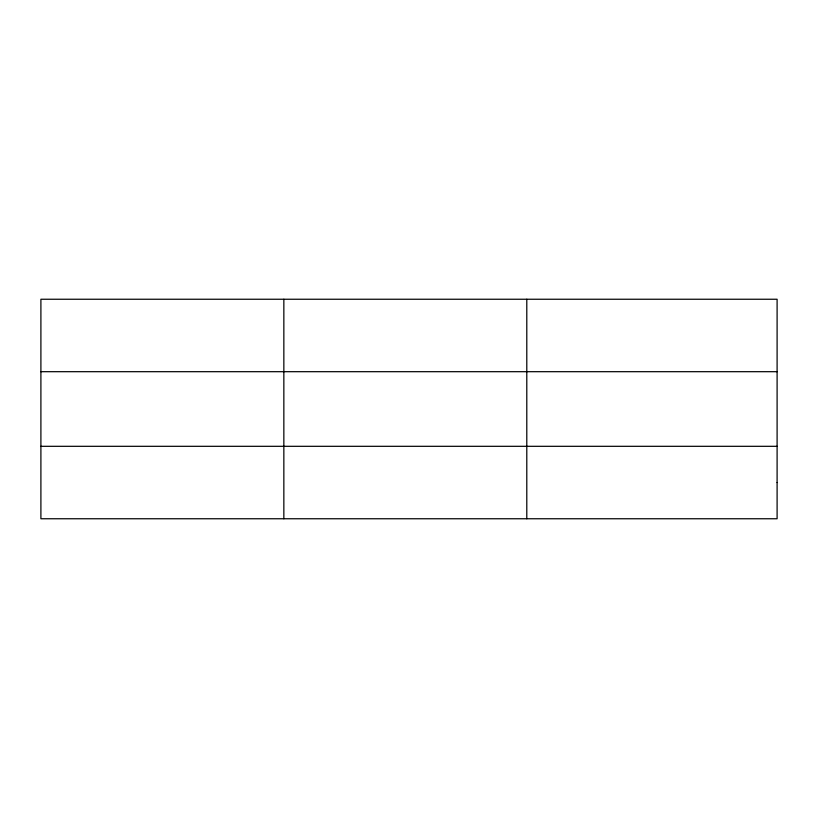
<?xml version="1.0" encoding="UTF-8"?>
<svg xmlns="http://www.w3.org/2000/svg" width="818" height="818" viewBox="0 0 818 818"><rect width="100%" height="100%" fill="white"/><g stroke="black" fill="none" stroke-linecap="round" stroke-linejoin="round"><path stroke-width="1.23" d="M40.9 371.689L777.1 371.689M40.9 446.311L777.1 446.311M526.792 299.245L526.792 518.755M283.846 299.245L283.846 518.755M777.1 482.528L777.1 518.755L40.9 518.755L40.9 299.245L777.1 299.245L777.1 482.528"/></g></svg>
